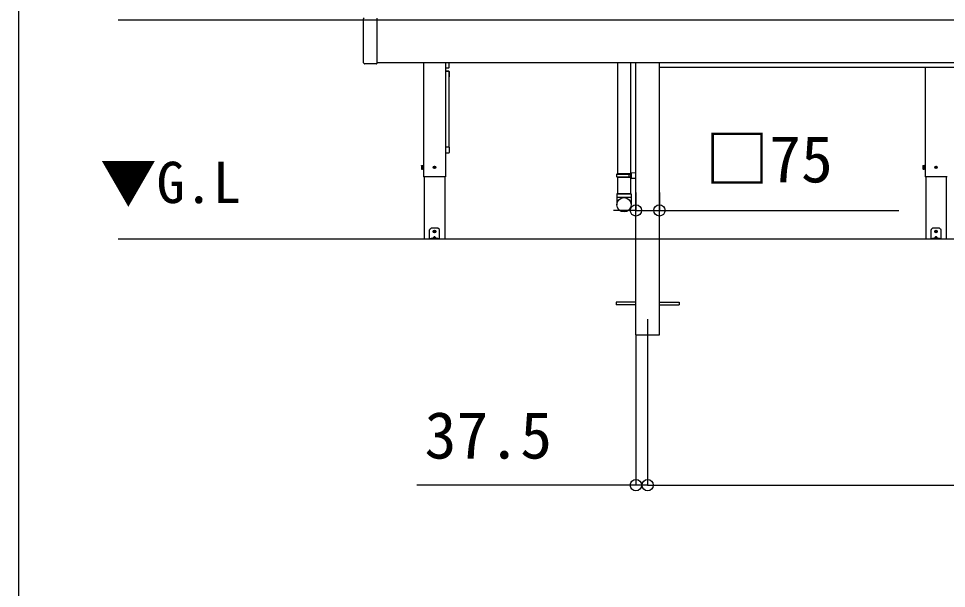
# Model space of a CAD drawing. Units: millimetres, scale not verified. Extents: x -10500 to 10500, y -15600 to 15524.
# Drawn here: x -10500 to -7540, y 7625 to 9444 of the extents above; entities that cross this region are included whole.
import ezdxf
from ezdxf.enums import TextEntityAlignment as Align

# ---------------------------------------------------------------- set-up
doc = ezdxf.new("R2010")
doc.units = ezdxf.units.MM
doc.header["$LTSCALE"] = 80
for name, color, linetype in [('0-2_USER1', 3, 'Continuous'), ('0-3_YKK_12', 2, 'Continuous'), ('0-4_YKK_A1', 4, 'Continuous'), ('0-5_YKK_D', 6, 'Continuous'), ('0-6_YKK_ZWAK', 7, 'Continuous')]:
    doc.layers.add(name, color=color, linetype=linetype)
doc.styles.add('ＭＳ ゴシック', font='')
doc.styles.get('ＭＳ ゴシック').set_extended_font_data('MS Gothic')

msp = doc.modelspace()

# ---------------------------------------------------------------- linework, layer by layer
at = {"layer": '0-3_YKK_12'}
msp.add_line((-8493, 8484.5), (-8493, 8384.5), dxfattribs=at)
at = {"layer": '0-4_YKK_A1'}
for p, q in [((-9400, 9303.41), (-9400, 9443.59)), ((-9399.61, 9444.39), (-9399.71, 9444.29)), ((-9399.61, 9444.39), (-9397.39, 9446.61)), ((-9357, 9446), (-9357, 9443.59)), ((9757.81, 9439.5), (-10182.65, 9439.5)), ((-9399.71, 9302.71), (-9399.61, 9302.61)), ((-9397.39, 9300.39), (-9399.61, 9302.61)), ((-9397.39, 9300.39), (-9397.29, 9300.29)), ((-9358, 9300), (-9396.59, 9300)), ((-6688, 9302.5), (-9357, 9302.5)), ((-9208.08, 9302.5), (-9208.08, 8939.5)), ((-9208, 9302.5), (-9208, 8939.5)), ((-9138, 9302.5), (-9138, 8939.5)), ((-9138, 9302.5), (-9138, 8939.5)), ((-9137.92, 9302.5), (-9137.92, 8939.5)), ((-9125.8, 9288.3), (-9125.8, 9302.5)), ((-8589.5, 9302.5), (-8589.5, 8949.5)), ((-8547.5, 9302.5), (-8547.5, 8884.5)), ((-9137.2, 9287.3), (-9126.8, 9287.3)), ((-9126.8, 9276.16), (-9137.2, 9276.16)), ((-9126.8, 9275.91), (-9137.2, 9275.91)), ((-9127, 9275.54), (-9137, 9275.54)), ((-9126, 9033.92), (-9126, 9274.62)), ((-9125.8, 9275.16), (-9125.8, 9258.01)), ((-8455.5, 9289.5), (-4890.5, 9289.5)), ((-7608.08, 9289.5), (-7608.08, 8939.5)), ((-7608, 9289.5), (-7608, 8939.5)), ((-9137.2, 9034.29), (-9126.8, 9034.29)), ((-9125.8, 9033.36), (-9125.8, 9033.23)), ((-9125.8, 9033.23), (-9125.8, 9032.7)), ((-9125.8, 9032.7), (-9125.8, 9030.14)), ((-9125.8, 9030.14), (-9125.8, 9018.45)), ((-9137.2, 9015.21), (-9126.8, 9015.21)), ((-9214.8, 8974.5), (-9214.35, 8975.27)), ((-9214.8, 8974.5), (-9214.8, 8964.5)), ((-9214.35, 8975.27), (-9210.8, 8975.27)), ((-9214.35, 8972.39), (-9210.8, 8972.39)), ((-9210.8, 8975.27), (-9210.8, 8963.73)), ((-9209.6, 8975.75), (-9208, 8975.75)), ((-9175.24, 8970), (-9174.14, 8970.02)), ((-9174.14, 8970.02), (-9173.62, 8970.12)), ((-9173.52, 8970.64), (-9173.62, 8970.12)), ((-9173.5, 8971.74), (-9173.52, 8970.64)), ((-9172.5, 8971.74), (-9172.48, 8970.64)), ((-9172.48, 8970.64), (-9172.38, 8970.12)), ((-9171.86, 8970.02), (-9172.38, 8970.12)), ((-9170.76, 8970), (-9171.86, 8970.02)), ((-7614.8, 8974.5), (-7614.35, 8975.27)), ((-7614.8, 8974.5), (-7614.8, 8964.5)), ((-7614.35, 8975.27), (-7610.8, 8975.27)), ((-7614.35, 8972.39), (-7610.8, 8972.39)), ((-7610.8, 8975.27), (-7610.8, 8963.73)), ((-7609.6, 8975.75), (-7608, 8975.75)), ((-7575.24, 8970), (-7574.14, 8970.02)), ((-7574.14, 8970.02), (-7573.62, 8970.12)), ((-7573.52, 8970.64), (-7573.62, 8970.12)), ((-7573.5, 8971.74), (-7573.52, 8970.64)), ((-7572.5, 8971.74), (-7572.48, 8970.64)), ((-7572.48, 8970.64), (-7572.38, 8970.12)), ((-7571.86, 8970.02), (-7572.38, 8970.12)), ((-7570.76, 8970), (-7571.86, 8970.02)), ((-9214.35, 8966.61), (-9210.8, 8966.61)), ((-9175.24, 8969), (-9174.14, 8968.98)), ((-9174.14, 8968.98), (-9173.62, 8968.88)), ((-9173.52, 8968.36), (-9173.62, 8968.88)), ((-9173.5, 8967.26), (-9173.52, 8968.36)), ((-9172.5, 8967.26), (-9172.48, 8968.36)), ((-9172.48, 8968.36), (-9172.38, 8968.88)), ((-9171.86, 8968.98), (-9172.38, 8968.88)), ((-9170.76, 8969), (-9171.86, 8968.98)), ((-8591.5, 8947.5), (-8590.5, 8949.5)), ((-8591.5, 8947.5), (-8547.5, 8947.5)), ((-8591.5, 8939.5), (-8591.5, 8947.5)), ((-8590.5, 8949.5), (-8545.5, 8949.5)), ((-8547.5, 8952), (-8530.5, 8952.5)), ((-8547.5, 8952), (-8547.5, 8950)), ((-8547.5, 8949.5), (-8547.5, 8937.5)), ((-8530.5, 8934.5), (-8530.5, 8952.5)), ((-7614.35, 8966.61), (-7610.8, 8966.61)), ((-7575.24, 8969), (-7574.14, 8968.98)), ((-7574.14, 8968.98), (-7573.62, 8968.88)), ((-7573.52, 8968.36), (-7573.62, 8968.88)), ((-7573.5, 8967.26), (-7573.52, 8968.36)), ((-7572.5, 8967.26), (-7572.48, 8968.36)), ((-7572.48, 8968.36), (-7572.38, 8968.88)), ((-7571.86, 8968.98), (-7572.38, 8968.88)), ((-7570.76, 8969), (-7571.86, 8968.98)), ((-9137.92, 8939.5), (-9208.08, 8939.5)), ((-9205.65, 8939.5), (-9205.65, 8739.5)), ((-9140.35, 8939.5), (-9140.35, 8739.5)), ((-8591.5, 8939.5), (-8547.5, 8939.5)), ((-8591.5, 8939.5), (-8590.5, 8937.5)), ((-8590.5, 8937.5), (-8545.5, 8937.5)), ((-8589.5, 8937.5), (-8589.5, 8884.5)), ((-8551.98, 8939.5), (-8552.41, 8937.5)), ((-8547.5, 8937), (-8545.5, 8937)), ((-8547.5, 8937), (-8547.5, 8935)), ((-8547.5, 8935), (-8530.5, 8934.5)), ((-7537.92, 8939.5), (-7608.08, 8939.5)), ((-7605.65, 8939.5), (-7605.65, 8739.5)), ((-7540.35, 8939.5), (-7540.35, 8739.5)), ((-8545.5, 8884.5), (-8591.5, 8884.5)), ((-8591.5, 8884.5), (-8591.5, 8849.84)), ((-8589.5, 8884.5), (-8547.5, 8884.5)), ((-8545.5, 8884.5), (-8545.5, 8849.84)), ((-8591.5, 8874.5), (-8545.5, 8874.5)), ((-9189, 8742.5), (-9189, 8769.67)), ((-9184, 8775.5), (-9188.41, 8771.09)), ((-9162, 8775.5), (-9184, 8775.5)), ((-9175.24, 8765), (-9174.14, 8765.02)), ((-9175.24, 8764), (-9174.14, 8763.98)), ((-9174.14, 8765.02), (-9173.62, 8765.12)), ((-9174.14, 8763.98), (-9173.62, 8763.88)), ((-9173.52, 8765.64), (-9173.62, 8765.12)), ((-9173.52, 8763.36), (-9173.62, 8763.88)), ((-9173.5, 8766.74), (-9173.52, 8765.64)), ((-9173.5, 8762.26), (-9173.52, 8763.36)), ((-9172.5, 8766.74), (-9172.48, 8765.64)), ((-9172.5, 8762.26), (-9172.48, 8763.36)), ((-9172.48, 8765.64), (-9172.38, 8765.12)), ((-9172.48, 8763.36), (-9172.38, 8763.88)), ((-9171.86, 8765.02), (-9172.38, 8765.12)), ((-9171.86, 8763.98), (-9172.38, 8763.88)), ((-9170.76, 8765), (-9171.86, 8765.02)), ((-9170.76, 8764), (-9171.86, 8763.98)), ((-9157.59, 8771.09), (-9162, 8775.5)), ((-9157, 8742.5), (-9157, 8769.67)), ((-7589, 8742.5), (-7589, 8769.67)), ((-7584, 8775.5), (-7588.41, 8771.09)), ((-7562, 8775.5), (-7584, 8775.5)), ((-7575.24, 8765), (-7574.14, 8765.02)), ((-7575.24, 8764), (-7574.14, 8763.98)), ((-7574.14, 8765.02), (-7573.62, 8765.12)), ((-7574.14, 8763.98), (-7573.62, 8763.88)), ((-7573.52, 8765.64), (-7573.62, 8765.12)), ((-7573.52, 8763.36), (-7573.62, 8763.88)), ((-7573.5, 8766.74), (-7573.52, 8765.64)), ((-7573.5, 8762.26), (-7573.52, 8763.36)), ((-7572.5, 8766.74), (-7572.48, 8765.64)), ((-7572.5, 8762.26), (-7572.48, 8763.36)), ((-7572.48, 8765.64), (-7572.38, 8765.12)), ((-7572.48, 8763.36), (-7572.38, 8763.88)), ((-7571.86, 8765.02), (-7572.38, 8765.12)), ((-7571.86, 8763.98), (-7572.38, 8763.88)), ((-7570.76, 8765), (-7571.86, 8765.02)), ((-7570.76, 8764), (-7571.86, 8763.98)), ((-7557.59, 8771.09), (-7562, 8775.5)), ((-7557, 8742.5), (-7557, 8769.67)), ((9757.81, 8739.5), (-10182.65, 8739.5)), ((-9140.35, 8739.5), (-9205.65, 8739.5)), ((-9189, 8742), (-9189, 8742.5)), ((-9189, 8739.5), (-9189, 8742)), ((-9189, 8742), (-9188.41, 8742)), ((-9188.41, 8739.5), (-9189, 8739.5)), ((-9188.41, 8742), (-9184, 8742)), ((-9162, 8742), (-9184, 8742)), ((-9162, 8739.5), (-9184, 8739.5)), ((-9174.44, 8746.96), (-9178.9, 8742.5)), ((-9177, 8742.92), (-9177, 8742.5)), ((-9177, 8742.5), (-9169, 8742.5)), ((-9176.5, 8742), (-9169.5, 8742)), ((-9167.1, 8742.5), (-9171.56, 8746.96)), ((-9169, 8742.92), (-9169, 8742.5)), ((-9162, 8739.5), (-9162, 8742)), ((-9162, 8742), (-9157.59, 8742)), ((-9157.59, 8739.5), (-9162, 8739.5)), ((-9157.59, 8742), (-9157, 8742)), ((-9157, 8742.5), (-9157, 8742)), ((-7540.35, 8739.5), (-7605.65, 8739.5)), ((-7589, 8742), (-7589, 8742.5)), ((-7589, 8739.5), (-7589, 8742)), ((-7589, 8742), (-7588.41, 8742)), ((-7588.41, 8739.5), (-7589, 8739.5)), ((-7588.41, 8742), (-7584, 8742)), ((-7562, 8742), (-7584, 8742)), ((-7562, 8739.5), (-7584, 8739.5)), ((-7574.44, 8746.96), (-7578.9, 8742.5)), ((-7577, 8742.92), (-7577, 8742.5)), ((-7577, 8742.5), (-7569, 8742.5)), ((-7576.5, 8742), (-7569.5, 8742)), ((-7567.1, 8742.5), (-7571.56, 8746.96)), ((-7569, 8742.92), (-7569, 8742.5)), ((-7562, 8739.5), (-7562, 8742)), ((-7562, 8742), (-7557.59, 8742)), ((-7557.59, 8739.5), (-7562, 8739.5)), ((-7557.59, 8742), (-7557, 8742)), ((-7557, 8742.5), (-7557, 8742)), ((-8530.5, 8539), (-8593, 8539)), ((-8593, 8539), (-8593, 8530)), ((-8530.5, 8530), (-8593, 8530)), ((-8455.5, 8539), (-8393, 8539)), ((-8455.5, 8530), (-8393, 8530)), ((-8393, 8539), (-8393, 8530)), ((-8530.5, 8434.5), (-8455.5, 8434.5))]:
    msp.add_line(p, q, dxfattribs=at)
for points in [[(-9357, 9443.59), (-9357, 9303.41), (-9357, 9301)], [(-8530.5, 8434.5), (-8530.5, 8739.5), (-8530.5, 9302.5)], [(-8455.5, 8434.5), (-8455.5, 8739.5), (-8455.5, 9302.5)], [(-9125.8, 9018.45), (-9125.8, 9016.4), (-9125.8, 9016.21)], [(-9208, 8963.25), (-9209.6, 8963.25), (-9209.6, 8975.75)], [(-7608, 8963.25), (-7609.6, 8963.25), (-7609.6, 8975.75)], [(-9214.8, 8964.5), (-9214.35, 8963.73), (-9210.8, 8963.73)], [(-8551.98, 8939.5), (-8551.98, 8947.5), (-8552.41, 8949.5)], [(-8547.5, 8950), (-8545.5, 8950), (-8545.5, 8937)], [(-7614.8, 8964.5), (-7614.35, 8963.73), (-7610.8, 8963.73)], [(-9184, 8742), (-9184, 8739.5), (-9188.41, 8739.5)], [(-9157, 8742), (-9157, 8739.5), (-9157.59, 8739.5)], [(-7584, 8742), (-7584, 8739.5), (-7588.41, 8739.5)], [(-7557, 8742), (-7557, 8739.5), (-7557.59, 8739.5)]]:
    msp.add_lwpolyline(points, dxfattribs=at)
for points in [[(-9210.8, 8975.25), (-9209.6, 8975.25), (-9209.6, 8963.75), (-9210.8, 8963.75)], [(-7610.8, 8975.25), (-7609.6, 8975.25), (-7609.6, 8963.75), (-7610.8, 8963.75)]]:
    msp.add_lwpolyline(points, close=True, dxfattribs=at)
for centre, radius in [((-9173, 8969.5), 4), ((-7573, 8969.5), 4), ((-9170.88, 8967.38), 0.3), ((-7570.88, 8967.38), 0.3), ((-8568.41, 8849.84), 22.91), ((-9173, 8764.5), 4), ((-9170.88, 8762.38), 0.3), ((-7573, 8764.5), 4), ((-7570.88, 8762.38), 0.3)]:
    msp.add_circle(centre, radius, dxfattribs=at)
for centre, radius, start, end in [((-9399, 9443.59), 1, 135, 180), ((-9399, 9303.41), 1, 180, 225), ((-9396.59, 9301), 1, 225, 270), ((-9358, 9301), 1, 270, 0), ((-9137.2, 9288.3), 1, 223.92867, 270), ((-9137.2, 9275.16), 1, 90, 136.07133), ((-9137.21, 9274.89), 1.03, 89.33234, 133.67747), ((-9137.04, 9274.58), 0.964, 87.79679, 156.39643), ((-9126.96, 9274.58), 0.964, 2.3873, 92.20321), ((-9126.8, 9288.3), 1, 270, 0), ((-9126.8, 9275.16), 1, 0, 90), ((-9126.76, 9274.95), 0.964, 2.3873, 92.20321), ((-9126.68, 9258.01), 0.881, 320.61871, 359.66491), ((-9137.24, 9033.32), 0.964, 87.79679, 135.1392), ((-9126.76, 9033.32), 0.964, 2.3873, 92.20321), ((-9137.2, 9016.21), 1, 223.92867, 270), ((-9126.8, 9016.21), 1, 270, 0), ((-9212.24, 8973.83), 2.56, 145.61708, 214.38292), ((-9205.25, 8969.5), 9.55, 162.41276, 197.58724), ((-9173, 8969.5), 2.3, 167.44414, 192.55586), ((-9173, 8969.5), 2.3, 77.44414, 102.55586), ((-9173, 8969.5), 2.3, 347.44414, 12.55586), ((-7612.24, 8973.83), 2.56, 145.61708, 214.38292), ((-7605.25, 8969.5), 9.55, 162.41276, 197.58724), ((-7573, 8969.5), 2.3, 167.44414, 192.55586), ((-7573, 8969.5), 2.3, 77.44414, 102.55586), ((-7573, 8969.5), 2.3, 347.44414, 12.55586), ((-9212.24, 8965.17), 2.56, 145.61708, 214.38292), ((-9173, 8969.5), 2.3, 257.44414, 282.55586), ((-7612.24, 8965.17), 2.56, 145.61708, 214.38292), ((-7573, 8969.5), 2.3, 257.44414, 282.55586), ((-9187, 8769.67), 2, 135, 180), ((-9173, 8764.5), 2.3, 167.44414, 192.55586), ((-9173, 8764.5), 2.3, 77.44414, 102.55586), ((-9173, 8764.5), 2.3, 257.44414, 282.55586), ((-9173, 8764.5), 2.3, 347.44414, 12.55586), ((-9159, 8769.67), 2, 0, 45), ((-7587, 8769.67), 2, 135, 180), ((-7573, 8764.5), 2.3, 167.44414, 192.55586), ((-7573, 8764.5), 2.3, 77.44414, 102.55586), ((-7573, 8764.5), 2.3, 257.44414, 282.55586), ((-7573, 8764.5), 2.3, 347.44414, 12.55586), ((-7559, 8769.67), 2, 0, 45), ((-9176, 8742.92), 1, 126.03188, 180), ((-9176.5, 8742.5), 0.5, 180, 270), ((-9173, 8738.8), 6.1, 53.96812, 126.03188), ((-9169.5, 8742.5), 0.5, 270, 0), ((-9170, 8742.92), 1, 0, 53.96812), ((-7576, 8742.92), 1, 126.03188, 180), ((-7576.5, 8742.5), 0.5, 180, 270), ((-7573, 8738.8), 6.1, 53.96812, 126.03188), ((-7569.5, 8742.5), 0.5, 270, 0), ((-7570, 8742.92), 1, 0, 53.96812)]:
    msp.add_arc(centre, radius, start, end, dxfattribs=at)
for centre, major_axis, ratio, start_param, end_param in [((-9178.4, 8742.5), (0.688, 0.425), 0.381966, 2.1243707, 3.695167), ((-9173, 8744.07), (0, -3.54), 0.707107, 2.5261129, 3.7570724), ((-9167.6, 8742.5), (0.688, -0.425), 0.381966, 5.7296109, 7.3004073), ((-7578.4, 8742.5), (0.688, 0.425), 0.381966, 2.1243707, 3.695167), ((-7573, 8744.07), (0, -3.54), 0.707107, 2.5261129, 3.7570724), ((-7567.6, 8742.5), (0.688, -0.425), 0.381966, 5.7296109, 7.3004073)]:
    msp.add_ellipse(centre, major_axis=major_axis, ratio=ratio, start_param=start_param, end_param=end_param, dxfattribs=at)
at = {"layer": '0-5_YKK_D'}
for p, q in [((-8530.5, 8888.5), (-8530.5, 8830.61)), ((-8455.5, 8888.5), (-8455.5, 8830.61)), ((-8530.5, 8831.61), (-8602.5, 8831.61)), ((-8530.5, 8831.61), (-8455.5, 8831.61)), ((-8455.5, 8831.61), (-7691.36, 8831.61)), ((-8530.5, 8433.5), (-8530.5, 7953.5)), ((-8493, 8383.5), (-8493, 7953.5)), ((-8493, 8383.5), (-8493, 7953.5)), ((-8530.5, 7954.5), (-9229.73, 7954.5)), ((-8493, 7954.5), (-8530.5, 7954.5)), ((-8493, 7954.5), (-4853, 7954.5)), ((-8493, 7954.5), (-8421, 7954.5))]:
    msp.add_line(p, q, dxfattribs=at)
for centre in [(-8530.5, 8831.61), (-8455.5, 8831.61), (-8530.5, 7954.5), (-8493, 7954.5), (-8493, 7954.5)]:
    msp.add_circle(centre, 18, dxfattribs=at)
at = {"layer": '0-6_YKK_ZWAK'}
msp.add_line((-10500, 14999.5), (-10500, -15600.5), dxfattribs=at)

# ---------------------------------------------------------------- texts
at = {"layer": '0-2_USER1', "style": 'ＭＳ ゴシック'}
msp.add_text('▼G.L', height=132, dxfattribs=at).set_placement((-10239.78, 8815.57), align=Align.BOTTOM_LEFT)
at = {"layer": '0-5_YKK_D', "style": 'ＭＳ ゴシック'}
for s, p in [('□75', (-8309.75, 8876.24)), ('37.5', (-9204.8, 7994.5))]:
    msp.add_text(s, height=149.6, dxfattribs=at).set_placement(p, align=Align.BOTTOM_LEFT)

doc.saveas('drawing.dxf')
